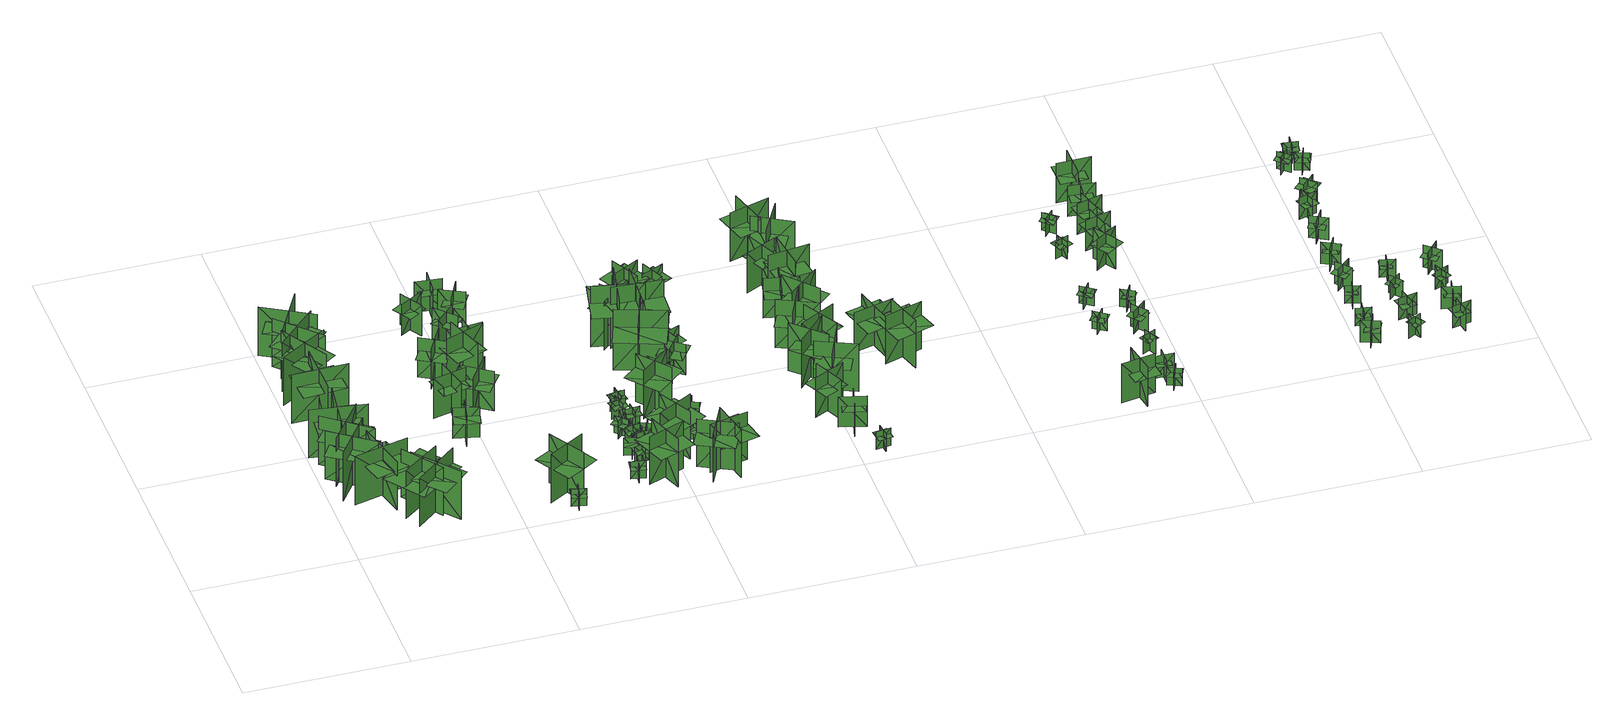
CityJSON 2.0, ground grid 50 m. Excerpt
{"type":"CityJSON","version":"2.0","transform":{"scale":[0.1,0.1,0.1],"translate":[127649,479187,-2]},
"CityObjects":{
"tree1":{"type":"SolitaryVegetationObject","geometry":[{"type":"MultiSurface","lod":"1","boundaries":[[[0,1,2]],[[0,2,3]],[[4,5,6]],[[4,6,7]],[[8,9,10]],[[8,10,11]],[[8,11,12]],[[8,12,13]]]}]},
"tree2":{"type":"SolitaryVegetationObject","geometry":[{"type":"MultiSurface","lod":"1","boundaries":[[[14,15,16]],[[14,16,17]],[[18,19,20]],[[18,20,21]],[[22,23,24]],[[22,24,25]],[[22,25,26]],[[22,26,27]]]}]},
"tree3":{"type":"SolitaryVegetationObject","geometry":[{"type":"MultiSurface","lod":"1","boundaries":[[[28,29,30]],[[28,30,31]],[[32,33,34]],[[32,34,35]],[[36,37,38]],[[36,38,39]],[[36,39,40]],[[36,40,41]]]}]},
"tree4":{"type":"SolitaryVegetationObject","geometry":[{"type":"MultiSurface","lod":"1","boundaries":[[[42,43,44]],[[42,44,45]],[[46,47,48]],[[46,48,49]],[[50,51,52]],[[50,52,53]],[[50,53,54]],[[50,54,55]]]}]},
"tree5":{"type":"SolitaryVegetationObject","geometry":[{"type":"MultiSurface","lod":"1","boundaries":[[[56,57,58]],[[56,58,59]],[[60,61,62]],[[60,62,63]],[[64,65,66]],[[64,66,67]],[[64,67,68]],[[64,68,69]]]}]},
"tree6":{"type":"SolitaryVegetationObject","geometry":[{"type":"MultiSurface","lod":"1","boundaries":[[[70,71,72]],[[70,72,73]],[[74,75,76]],[[74,76,77]],[[78,79,80]],[[78,80,81]],[[78,81,82]],[[78,82,83]]]}]},
"tree7":{"type":"SolitaryVegetationObject","geometry":[{"type":"MultiSurface","lod":"1","boundaries":[[[84,85,86]],[[84,86,87]],[[88,89,90]],[[88,90,91]],[[92,93,94]],[[92,94,95]],[[92,95,96]],[[92,96,97]]]}]},
"tree8":{"type":"SolitaryVegetationObject","geometry":[{"type":"MultiSurface","lod":"1","boundaries":[[[98,99,100]],[[98,100,101]],[[102,103,104]],[[102,104,105]],[[106,107,108]],[[106,108,109]],[[106,109,110]],[[106,110,111]]]}]},
"tree9":{"type":"SolitaryVegetationObject","geometry":[{"type":"MultiSurface","lod":"1","boundaries":[[[112,113,114]],[[112,114,115]],[[116,117,118]],[[116,118,119]],[[120,121,122]],[[120,122,123]],[[120,123,124]],[[120,124,125]]]}]},
"tree10":{"type":"SolitaryVegetationObject","geometry":[{"type":"MultiSurface","lod":"1","boundaries":[[[126,127,128]],[[126,128,129]],[[130,131,132]],[[130,132,133]],[[134,135,136]],[[134,136,137]],[[134,137,138]],[[134,138,139]]]}]},
"tree11":{"type":"SolitaryVegetationObject","geometry":[{"type":"MultiSurface","lod":"1","boundaries":[[[140,141,142]],[[140,142,143]],[[144,145,146]],[[144,146,147]],[[148,149,150]],[[148,150,151]],[[148,151,152]],[[148,152,153]]]}]},
"tree12":{"type":"SolitaryVegetationObject","geometry":[{"type":"MultiSurface","lod":"1","boundaries":[[[154,155,156]],[[154,156,157]],[[158,159,160]],[[158,160,161]],[[162,163,164]],[[162,164,165]],[[162,165,166]],[[162,166,167]]]}]},
"tree13":{"type":"SolitaryVegetationObject","geometry":[{"type":"MultiSurface","lod":"1","boundaries":[[[168,169,170]],[[168,170,171]],[[172,173,174]],[[172,174,175]],[[176,177,178]],[[176,178,179]],[[176,179,180]],[[176,180,181]]]}]},
"tree14":{"type":"SolitaryVegetationObject","geometry":[{"type":"MultiSurface","lod":"1","boundaries":[[[182,183,184]],[[182,184,185]],[[186,187,188]],[[186,188,189]],[[190,191,192]],[[190,192,193]],[[190,193,194]],[[190,194,195]]]}]},
"tree15":{"type":"SolitaryVegetationObject","geometry":[{"type":"MultiSurface","lod":"1","boundaries":[[[196,197,198]],[[196,198,199]],[[200,201,202]],[[200,202,203]],[[204,205,206]],[[204,206,207]],[[204,205,208]],[[204,208,209]]]}]},
"tree16":{"type":"SolitaryVegetationObject","geometry":[{"type":"MultiSurface","lod":"1","boundaries":[[[210,211,212]],[[210,212,213]],[[214,215,216]],[[214,216,217]],[[218,219,220]],[[218,220,221]],[[218,221,222]],[[218,222,223]]]}]},
"tree17":{"type":"SolitaryVegetationObject","geometry":[{"type":"MultiSurface","lod":"1","boundaries":[[[224,225,226]],[[224,226,227]],[[228,229,230]],[[228,230,231]],[[232,233,234]],[[232,234,235]],[[232,235,236]],[[232,236,237]]]}]},
"tree18":{"type":"SolitaryVegetationObject","geometry":[{"type":"MultiSurface","lod":"1","boundaries":[[[238,239,240]],[[238,240,241]],[[242,243,244]],[[242,244,245]],[[246,247,248]],[[246,248,249]],[[246,249,250]],[[246,250,251]]]}]},
"tree19":{"type":"SolitaryVegetationObject","geometry":[{"type":"MultiSurface","lod":"1","boundaries":[[[252,253,254]],[[252,254,255]],[[256,257,258]],[[256,258,259]],[[260,261,262]],[[260,262,263]],[[260,263,264]],[[260,264,265]]]}]},
"tree20":{"type":"SolitaryVegetationObject","geometry":[{"type":"MultiSurface","lod":"1","boundaries":[[[266,267,268]],[[266,268,269]],[[270,271,272]],[[270,272,273]],[[274,275,276]],[[274,276,277]],[[274,277,278]],[[274,278,279]]]}]},
"tree21":{"type":"SolitaryVegetationObject","geometry":[{"type":"MultiSurface","lod":"1","boundaries":[[[280,281,282]],[[280,282,283]],[[284,285,286]],[[284,286,287]],[[288,289,290]],[[288,290,291]],[[288,291,292]],[[288,292,293]]]}]},
"tree22":{"type":"SolitaryVegetationObject","geometry":[{"type":"MultiSurface","lod":"1","boundaries":[[[294,295,296]],[[294,296,297]],[[298,299,300]],[[298,300,301]],[[302,303,304]],[[302,304,305]],[[302,305,306]],[[302,306,307]]]}]},
"tree23":{"type":"SolitaryVegetationObject","geometry":[{"type":"MultiSurface","lod":"1","boundaries":[[[308,309,310]],[[308,310,311]],[[312,313,314]],[[312,314,315]],[[316,317,318]],[[316,318,319]],[[316,319,320]],[[316,320,321]]]}]},
"tree24":{"type":"SolitaryVegetationObject","geometry":[{"type":"MultiSurface","lod":"1","boundaries":[[[322,323,324]],[[322,324,325]],[[326,327,328]],[[326,328,329]],[[330,331,332]],[[330,332,333]],[[330,333,334]],[[330,334,335]]]}]},
"tree25":{"type":"SolitaryVegetationObject","geometry":[{"type":"MultiSurface","lod":"1","boundaries":[[[336,337,338]],[[336,338,339]],[[340,341,342]],[[340,342,343]],[[344,345,346]],[[344,346,347]],[[344,347,348]],[[344,348,349]]]}]},
"tree26":{"type":"SolitaryVegetationObject","geometry":[{"type":"MultiSurface","lod":"1","boundaries":[[[350,351,352]],[[350,352,353]],[[354,355,356]],[[354,356,357]],[[358,359,360]],[[358,360,361]],[[358,361,362]],[[358,362,363]]]}]},
"tree27":{"type":"SolitaryVegetationObject","geometry":[{"type":"MultiSurface","lod":"1","boundaries":[[[364,365,366]],[[364,366,367]],[[368,369,370]],[[368,370,371]],[[372,373,374]],[[372,374,375]],[[372,375,376]],[[372,376,377]]]}]},
"tree28":{"type":"SolitaryVegetationObject","geometry":[{"type":"MultiSurface","lod":"1","boundaries":[[[378,379,380]],[[378,380,381]],[[382,383,384]],[[382,384,385]],[[386,387,388]],[[386,388,389]],[[386,389,390]],[[386,390,391]]]}]},
"tree29":{"type":"SolitaryVegetationObject","geometry":[{"type":"MultiSurface","lod":"1","boundaries":[[[392,393,394]],[[392,394,395]],[[396,397,398]],[[396,398,399]],[[400,401,402]],[[400,402,403]],[[400,403,404]],[[400,404,405]]]}]},
"tree30":{"type":"SolitaryVegetationObject","geometry":[{"type":"MultiSurface","lod":"1","boundaries":[[[406,407,408]],[[406,408,409]],[[410,411,412]],[[410,412,413]],[[414,415,416]],[[414,416,417]],[[414,417,418]],[[414,418,419]]]}]},
"tree31":{"type":"SolitaryVegetationObject","geometry":[{"type":"MultiSurface","lod":"1","boundaries":[[[420,421,422]],[[420,422,423]],[[424,425,426]],[[424,426,427]],[[428,429,430]],[[428,430,431]],[[428,431,432]],[[428,432,433]]]}]},
"tree32":{"type":"SolitaryVegetationObject","geometry":[{"type":"MultiSurface","lod":"1","boundaries":[[[434,435,436]],[[434,436,437]],[[438,439,440]],[[438,440,441]],[[442,443,444]],[[442,444,445]],[[442,445,446]],[[442,446,447]]]}]},
"tree33":{"type":"SolitaryVegetationObject","geometry":[{"type":"MultiSurface","lod":"1","boundaries":[[[448,449,450]],[[448,450,451]],[[452,453,454]],[[452,454,455]],[[456,457,458]],[[456,458,459]],[[456,459,460]],[[456,460,461]]]}]},
"tree34":{"type":"SolitaryVegetationObject","geometry":[{"type":"MultiSurface","lod":"1","boundaries":[[[462,463,464]],[[462,464,465]],[[466,467,468]],[[466,468,469]],[[470,471,472]],[[470,472,473]],[[470,473,474]],[[470,474,475]]]}]},
"tree35":{"type":"SolitaryVegetationObject","geometry":[{"type":"MultiSurface","lod":"1","boundaries":[[[476,477,478]],[[476,478,479]],[[480,481,482]],[[480,482,483]],[[484,485,486]],[[484,486,487]],[[484,487,488]],[[484,488,489]]]}]},
"tree36":{"type":"SolitaryVegetationObject","geometry":[{"type":"MultiSurface","lod":"1","boundaries":[[[490,491,492]],[[490,492,493]],[[494,495,496]],[[494,496,497]],[[498,499,500]],[[498,500,501]],[[498,501,502]],[[498,502,503]]]}]},
"tree37":{"type":"SolitaryVegetationObject","geometry":[{"type":"MultiSurface","lod":"1","boundaries":[[[504,505,506]],[[504,506,507]],[[508,509,510]],[[508,510,511]],[[512,513,514]],[[512,514,515]],[[512,515,516]],[[512,516,517]]]}]},
"tree38":{"type":"SolitaryVegetationObject","geometry":[{"type":"MultiSurface","lod":"1","boundaries":[[[518,519,520]],[[518,520,521]],[[522,523,524]],[[522,524,525]],[[526,527,528]],[[526,528,529]],[[526,529,530]],[[526,530,531]]]}]},
"tree39":{"type":"SolitaryVegetationObject","geometry":[{"type":"MultiSurface","lod":"1","boundaries":[[[532,533,534]],[[532,534,535]],[[536,537,538]],[[536,538,539]],[[540,541,542]],[[540,542,543]],[[540,543,544]],[[540,544,545]]]}]},
"tree40":{"type":"SolitaryVegetationObject","geometry":[{"type":"MultiSurface","lod":"1","boundaries":[[[546,547,548]],[[546,548,549]],[[550,551,552]],[[550,552,553]],[[554,555,556]],[[554,556,557]],[[554,557,558]],[[554,558,559]]]}]},
"tree41":{"type":"SolitaryVegetationObject","geometry":[{"type":"MultiSurface","lod":"1","boundaries":[[[560,561,562]],[[560,562,563]],[[564,565,566]],[[564,566,567]],[[568,569,570]],[[568,570,571]],[[568,571,572]],[[568,572,573]]]}]},
"tree42":{"type":"SolitaryVegetationObject","geometry":[{"type":"MultiSurface","lod":"1","boundaries":[[[574,575,576]],[[574,576,577]],[[578,579,580]],[[578,580,581]],[[582,583,584]],[[582,584,585]],[[582,585,586]],[[582,586,587]]]}]},
"tree43":{"type":"SolitaryVegetationObject","geometry":[{"type":"MultiSurface","lod":"1","boundaries":[[[588,589,590]],[[588,590,591]],[[592,593,594]],[[592,594,595]],[[596,597,598]],[[596,598,599]],[[596,599,600]],[[596,600,601]]]}]},
"tree44":{"type":"SolitaryVegetationObject","geometry":[{"type":"MultiSurface","lod":"1","boundaries":[[[602,603,604]],[[602,604,605]],[[606,607,608]],[[606,608,609]],[[610,611,612]],[[610,612,613]],[[610,613,614]],[[610,614,615]]]}]},
"tree45":{"type":"SolitaryVegetationObject","geometry":[{"type":"MultiSurface","lod":"1","boundaries":[[[616,617,618]],[[616,618,619]],[[620,621,622]],[[620,622,623]],[[624,625,626]],[[624,626,627]],[[624,627,628]],[[624,628,629]]]}]},
"tree46":{"type":"SolitaryVegetationObject","geometry":[{"type":"MultiSurface","lod":"1","boundaries":[[[630,631,632]],[[630,632,633]],[[634,635,636]],[[634,636,637]],[[638,639,640]],[[638,640,641]],[[638,641,642]],[[638,642,643]]]}]},
"tree47":{"type":"SolitaryVegetationObject","geometry":[{"type":"MultiSurface","lod":"1","boundaries":[[[644,645,646]],[[644,646,647]],[[648,649,650]],[[648,650,651]],[[652,653,654]],[[652,654,655]],[[652,655,656]],[[652,656,657]]]}]},
"tree48":{"type":"SolitaryVegetationObject","geometry":[{"type":"MultiSurface","lod":"1","boundaries":[[[658,659,660]],[[658,660,661]],[[662,663,664]],[[662,664,665]],[[666,667,668]],[[666,668,669]],[[666,669,670]],[[666,670,671]]]}]},
"tree49":{"type":"SolitaryVegetationObject","geometry":[{"type":"MultiSurface","lod":"1","boundaries":[[[672,673,674]],[[672,674,675]],[[676,677,678]],[[676,678,679]],[[680,681,682]],[[680,682,683]],[[680,683,684]],[[680,684,685]]]}]},
"tree50":{"type":"SolitaryVegetationObject","geometry":[{"type":"MultiSurface","lod":"1","boundaries":[[[686,687,688]],[[686,688,689]],[[690,691,692]],[[690,692,693]],[[694,695,696]],[[694,696,697]],[[694,697,698]],[[694,698,699]]]}]},
"tree51":{"type":"SolitaryVegetationObject","geometry":[{"type":"MultiSurface","lod":"1","boundaries":[[[700,701,702]],[[700,702,703]],[[704,705,706]],[[704,706,707]],[[708,709,710]],[[708,710,711]],[[708,711,712]],[[708,712,713]]]}]},
"tree52":{"type":"SolitaryVegetationObject","geometry":[{"type":"MultiSurface","lod":"1","boundaries":[[[714,715,716]],[[714,716,717]],[[718,719,720]],[[718,720,721]],[[722,723,724]],[[722,724,725]],[[722,725,726]],[[722,726,727]]]}]},
"tree53":{"type":"SolitaryVegetationObject","geometry":[{"type":"MultiSurface","lod":"1","boundaries":[[[728,729,730]],[[728,730,731]],[[732,733,734]],[[732,734,735]],[[736,737,738]],[[736,738,739]],[[736,739,740]],[[736,740,741]]]}]},
"tree54":{"type":"SolitaryVegetationObject","geometry":[{"type":"MultiSurface","lod":"1","boundaries":[[[742,743,744]],[[742,744,745]],[[746,747,748]],[[746,748,749]],[[750,751,752]],[[750,752,753]],[[750,753,754]],[[750,754,755]]]}]},
"tree55":{"type":"SolitaryVegetationObject","geometry":[{"type":"MultiSurface","lod":"1","boundaries":[[[756,757,758]],[[756,758,759]],[[760,761,762]],[[760,762,763]],[[764,765,766]],[[764,766,767]],[[764,767,768]],[[764,768,769]]]}]},
"tree56":{"type":"SolitaryVegetationObject","geometry":[{"type":"MultiSurface","lod":"1","boundaries":[[[770,771,772]],[[770,772,773]],[[774,775,776]],[[774,776,777]],[[778,779,780]],[[778,780,781]],[[778,781,782]],[[778,782,783]]]}]},
"tree57":{"type":"SolitaryVegetationObject","geometry":[{"type":"MultiSurface","lod":"1","boundaries":[[[784,785,786]],[[784,786,787]],[[788,789,790]],[[788,790,791]],[[792,793,794]],[[792,794,795]],[[792,795,796]],[[792,796,797]]]}]},
"tree58":{"type":"SolitaryVegetationObject","geometry":[{"type":"MultiSurface","lod":"1","boundaries":[[[798,799,800]],[[798,800,801]],[[802,803,804]],[[802,804,805]],[[806,807,808]],[[806,808,809]],[[806,809,810]],[[806,810,811]]]}]},
"tree59":{"type":"SolitaryVegetationObject","geometry":[{"type":"MultiSurface","lod":"1","boundaries":[[[812,813,814]],[[812,814,815]],[[816,817,818]],[[816,818,819]],[[820,821,822]],[[820,822,823]],[[820,823,824]],[[820,824,825]]]}]},
"tree60":{"type":"SolitaryVegetationObject","geometry":[{"type":"MultiSurface","lod":"1","boundaries":[[[826,827,828]],[[826,828,829]],[[830,831,832]],[[830,832,833]],[[834,835,836]],[[834,836,837]],[[834,837,838]],[[834,838,839]]]}]},
"tree61":{"type":"SolitaryVegetationObject","geometry":[{"type":"MultiSurface","lod":"1","boundaries":[[[840,841,842]],[[840,842,843]],[[844,845,846]],[[844,846,847]],[[848,849,850]],[[848,850,851]],[[848,851,852]],[[848,852,853]]]}]},
"tree62":{"type":"SolitaryVegetationObject","geometry":[{"type":"MultiSurface","lod":"1","boundaries":[[[854,855,856]],[[854,856,857]],[[858,859,860]],[[858,860,861]],[[862,863,864]],[[862,864,865]],[[862,865,866]],[[862,866,867]]]}]},
"tree63":{"type":"SolitaryVegetationObject","geometry":[{"type":"MultiSurface","lod":"1","boundaries":[[[868,869,870]],[[868,870,871]],[[872,873,874]],[[872,874,875]],[[876,877,878]],[[876,878,879]],[[876,879,880]],[[876,880,881]]]}]},
"tree64":{"type":"SolitaryVegetationObject","geometry":[{"type":"MultiSurface","lod":"1","boundaries":[[[882,883,884]],[[882,884,885]],[[886,887,888]],[[886,888,889]],[[890,891,892]],[[890,892,893]],[[890,893,894]],[[890,894,895]]]}]},
"tree65":{"type":"SolitaryVegetationObject","geometry":[{"type":"MultiSurface","lod":"1","boundaries":[[[896,897,898]],[[896,898,899]],[[900,901,902]],[[900,902,903]],[[904,905,906]],[[904,906,907]],[[904,908,909]],[[904,909,905]]]}]},
"tree66":{"type":"SolitaryVegetationObject","geometry":[{"type":"MultiSurface","lod":"1","boundaries":[[[910,911,912]],[[910,912,913]],[[914,915,916]],[[914,916,917]],[[918,919,920]],[[918,920,921]],[[918,921,922]],[[918,922,923]]]}]},
"tree67":{"type":"SolitaryVegetationObject","geometry":[{"type":"MultiSurface","lod":"1","boundaries":[[[924,925,926]],[[924,926,927]],[[928,929,930]],[[928,930,931]],[[932,933,934]],[[932,934,935]],[[932,935,936]],[[932,936,937]]]}]},
"tree68":{"type":"SolitaryVegetationObject","geometry":[{"type":"MultiSurface","lod":"1","boundaries":[[[938,939,940]],[[938,940,941]],[[942,943,944]],[[942,944,945]],[[946,947,948]],[[946,948,949]],[[946,949,950]],[[946,950,951]]]}]},
"tree69":{"type":"SolitaryVegetationObject","geometry":[{"type":"MultiSurface","lod":"1","boundaries":[[[952,953,954]],[[952,954,955]],[[956,957,958]],[[956,958,959]],[[960,961,962]],[[960,962,963]],[[960,963,964]],[[960,964,965]]]}]},
"tree70":{"type":"SolitaryVegetationObject","geometry":[{"type":"MultiSurface","lod":"1","boundaries":[[[966,967,968]],[[966,968,969]],[[970,971,972]],[[970,972,973]],[[974,975,976]],[[974,976,977]],[[974,978,979]],[[974,979,975]]]}]},
"tree71":{"type":"SolitaryVegetationObject","geometry":[{"type":"MultiSurface","lod":"1","boundaries":[[[980,981,982]],[[980,982,983]],[[984,985,986]],[[984,986,987]],[[988,989,990]],[[988,990,991]],[[988,991,992]],[[988,992,993]]]}]},
"tree72":{"type":"SolitaryVegetationObject","geometry":[{"type":"MultiSurface","lod":"1","boundaries":[[[994,995,996]],[[994,996,997]],[[998,999,1000]],[[998,1000,1001]],[[1002,1003,1004]],[[1002,1004,1005]],[[1002,1005,1006]],[[1002,1006,1007]]]}]},
"tree73":{"type":"SolitaryVegetationObject","geometry":[{"type":"MultiSurface","lod":"1","boundaries":[[[1008,1009,1010]],[[1008,1010,1011]],[[1012,1013,1014]],[[1012,1014,1015]],[[1016,1017,1018]],[[1016,1018,1019]],[[1016,1019,1020]],[[1016,1020,1021]]]}]},
"tree74":{"type":"SolitaryVegetationObject","geometry":[{"type":"MultiSurface","lod":"1","boundaries":[[[1022,1023,1024]],[[1022,1024,1025]],[[1026,1027,1028]],[[1026,1028,1029]],[[1030,1031,1032]],[[1030,1032,1033]],[[1030,1033,1034]],[[1030,1034,1035]]]}]},
"tree75":{"type":"SolitaryVegetationObject","geometry":[{"type":"MultiSurface","lod":"1","boundaries":[[[1036,1037,1038]],[[1036,1038,1039]],[[1040,1041,1042]],[[1040,1042,1043]],[[1044,1045,1046]],[[1044,1046,1047]],[[1044,1047,1048]],[[1044,1048,1049]]]}]},
"tree76":{"type":"SolitaryVegetationObject","geometry":[{"type":"MultiSurface","lod":"1","boundaries":[[[1050,1051,1052]],[[1050,1052,1053]],[[1054,1055,1056]],[[1054,1056,1057]],[[1058,1059,1060]],[[1058,1060,1061]],[[1058,1061,1062]],[[1058,1062,1063]]]}]},
"tree77":{"type":"SolitaryVegetationObject","geometry":[{"type":"MultiSurface","lod":"1","boundaries":[[[1064,1065,1066]],[[1064,1066,1067]],[[1068,1069,1070]],[[1068,1070,1071]],[[1072,1073,1074]],[[1072,1074,1075]],[[1072,1075,1076]],[[1072,1076,1077]]]}]},
"tree78":{"type":"SolitaryVegetationObject","geometry":[{"type":"MultiSurface","lod":"1","boundaries":[[[1078,1079,1080]],[[1078,1080,1081]],[[1082,1083,1084]],[[1082,1084,1085]],[[1086,1087,1088]],[[1086,1088,1089]],[[1086,1089,1090]],[[1086,1090,1091]]]}]},
"tree79":{"type":"SolitaryVegetationObject","geometry":[{"type":"MultiSurface","lod":"1","boundaries":[[[1092,1093,1094]],[[1092,1094,1095]],[[1096,1097,1098]],[[1096,1098,1099]],[[1100,1101,1102]],[[1100,1102,1103]],[[1100,1103,1104]],[[1100,1104,1105]]]}]},
"tree80":{"type":"SolitaryVegetationObject","geometry":[{"type":"MultiSurface","lod":"1","boundaries":[[[1106,1107,1108]],[[1106,1108,1109]],[[1110,1111,1112]],[[1110,1112,1113]],[[1114,1115,1116]],[[1114,1116,1117]],[[1114,1117,1118]],[[1114,1118,1119]]]}]},
"tree81":{"type":"SolitaryVegetationObject","geometry":[{"type":"MultiSurface","lod":"1","boundaries":[[[1120,1121,1122]],[[1120,1122,1123]],[[1124,1125,1126]],[[1124,1126,1127]],[[1128,1129,1130]],[[1128,1130,1131]],[[1128,1131,1132]],[[1128,1132,1133]]]}]},
"tree82":{"type":"SolitaryVegetationObject","geometry":[{"type":"MultiSurface","lod":"1","boundaries":[[[1134,1135,1136]],[[1134,1136,1137]],[[1138,1139,1140]],[[1138,1140,1141]],[[1142,1143,1144]],[[1142,1144,1145]],[[1142,1145,1146]],[[1142,1146,1147]]]}]},
"tree83":{"type":"SolitaryVegetationObject","geometry":[{"type":"MultiSurface","lod":"1","boundaries":[[[1148,1149,1150]],[[1148,1150,1151]],[[1152,1153,1154]],[[1152,1154,1155]],[[1156,1157,1158]],[[1156,1158,1159]],[[1156,1159,1160]],[[1156,1160,1161]]]}]},
"tree84":{"type":"SolitaryVegetationObject","geometry":[{"type":"MultiSurface","lod":"1","boundaries":[[[1162,1163,1164]],[[1162,1164,1165]],[[1166,1167,1168]],[[1166,1168,1169]],[[1170,1171,1172]],[[1170,1172,1173]],[[1170,1173,1174]],[[1170,1174,1175]]]}]},
"tree85":{"type":"SolitaryVegetationObject","geometry":[{"type":"MultiSurface","lod":"1","boundaries":[[[1176,1177,1178]],[[1176,1178,1179]],[[1180,1181,1182]],[[1180,1182,1183]],[[1184,1185,1186]],[[1184,1186,1187]],[[1184,1187,1188]],[[1184,1188,1189]]]}]},
"tree86":{"type":"SolitaryVegetationObject","geometry":[{"type":"MultiSurface","lod":"1","boundaries":[[[1190,1191,1192]],[[1190,1192,1193]],[[1194,1195,1196]],[[1194,1196,1197]],[[1198,1199,1200]],[[1198,1200,1201]],[[1198,1201,1202]],[[1198,1202,1203]]]}]},
"tree87":{"type":"SolitaryVegetationObject","geometry":[{"type":"MultiSurface","lod":"1","boundaries":[[[1204,1205,1206]],[[1204,1206,1207]],[[1208,1209,1210]],[[1208,1210,1211]],[[1212,1213,1214]],[[1212,1214,1215]],[[1212,1215,1216]],[[1212,1216,1217]]]}]},
"tree88":{"type":"SolitaryVegetationObject","geometry":[{"type":"MultiSurface","lod":"1","boundaries":[[[1218,1219,1220]],[[1218,1220,1221]],[[1222,1223,1224]],[[1222,1224,1225]],[[1226,1227,1228]],[[1226,1228,1229]],[[1226,1229,1230]],[[1226,1230,1231]]]}]},
"tree89":{"type":"SolitaryVegetationObject","geometry":[{"type":"MultiSurface","lod":"1","boundaries":[[[1232,1233,1234]],[[1232,1234,1235]],[[1236,1237,1238]],[[1236,1238,1239]],[[1240,1241,1242]],[[1240,1242,1243]],[[1240,1243,1244]],[[1240,1244,1245]]]}]},
"tree90":{"type":"SolitaryVegetationObject","geometry":[{"type":"MultiSurface","lod":"1","boundaries":[[[1246,1247,1248]],[[1246,1248,1249]],[[1250,1251,1252]],[[1250,1252,1253]],[[1254,1255,1256]],[[1254,1256,1257]],[[1254,1257,1258]],[[1254,1258,1259]]]}]},
"tree91":{"type":"SolitaryVegetationObject","geometry":[{"type":"MultiSurface","lod":"1","boundaries":[[[1260,1261,1262]],[[1260,1262,1263]],[[1264,1265,1266]],[[1264,1266,1267]],[[1268,1269,1270]],[[1268,1270,1271]],[[1268,1271,1272]],[[1268,1272,1273]]]}]},
"tree92":{"type":"SolitaryVegetationObject","geometry":[{"type":"MultiSurface","lod":"1","boundaries":[[[1274,1275,1276]],[[1274,1276,1277]],[[1278,1279,1280]],[[1278,1280,1281]],[[1282,1283,1284]],[[1282,1284,1285]],[[1282,1285,1286]],[[1282,1286,1287]]]}]},
"tree93":{"type":"SolitaryVegetationObject","geometry":[{"type":"MultiSurface","lod":"1","boundaries":[[[1288,1289,1290]],[[1288,1290,1291]],[[1292,1293,1294]],[[1292,1294,1295]],[[1296,1297,1298]],[[1296,1298,1299]],[[1296,1299,1300]],[[1296,1300,1301]]]}]},
"tree94":{"type":"SolitaryVegetationObject","geometry":[{"type":"MultiSurface","lod":"1","boundaries":[[[1302,1303,1304]],[[1302,1304,1305]],[[1306,1307,1308]],[[1306,1308,1309]],[[1310,1311,1312]],[[1310,1312,1313]],[[1310,1313,1314]],[[1310,1314,1315]]]}]},
"tree95":{"type":"SolitaryVegetationObject","geometry":[{"type":"MultiSurface","lod":"1","boundaries":[[[1316,1317,1318]],[[1316,1318,1319]],[[1320,1321,1322]],[[1320,1322,1323]],[[1324,1325,1326]],[[1324,1326,1327]],[[1324,1327,1328]],[[1324,1328,1329]]]}]},
"tree96":{"type":"SolitaryVegetationObject","geometry":[{"type":"MultiSurface","lod":"1","boundaries":[[[1330,1331,1332]],[[1330,1332,1333]],[[1334,1335,1336]],[[1334,1336,1337]],[[1338,1339,1340]],[[1338,1340,1341]],[[1338,1341,1342]],[[1338,1342,1343]]]}]},
"tree97":{"type":"SolitaryVegetationObject","geometry":[{"type":"MultiSurface","lod":"1","boundaries":[[[1344,1345,1346]],[[1344,1346,1347]],[[1348,1349,1350]],[[1348,1350,1351]],[[1352,1353,1354]],[[1352,1354,1355]],[[1352,1355,1356]],[[1352,1356,1357]]]}]},
"tree98":{"type":"SolitaryVegetationObject","geometry":[{"type":"MultiSurface","lod":"1","boundaries":[[[1358,1359,1360]],[[1358,1360,1361]],[[1362,1363,1364]],[[1362,1364,1365]],[[1366,1367,1368]],[[1366,1368,1369]],[[1366,1369,1370]],[[1366,1370,1371]]]}]},
"tree99":{"type":"SolitaryVegetationObject","geometry":[{"type":"MultiSurface","lod":"1","boundaries":[[[1372,1373,1374]],[[1372,1374,1375]],[[1376,1377,1378]],[[1376,1378,1379]],[[1380,1381,1382]],[[1380,1382,1383]],[[1380,1383,1384]],[[1380,1384,1385]]]}]},
"tree100":{"type":"SolitaryVegetationObject","geometry":[{"type":"MultiSurface","lod":"1","boundaries":[[[1386,1387,1388]],[[1386,1388,1389]],[[1390,1391,1392]],[[1390,1392,1393]],[[1394,1395,1396]],[[1394,1396,1397]],[[1394,1397,1398]],[[1394,1398,1399]]]}]},
"tree101":{"type":"SolitaryVegetationObject","geometry":[{"type":"MultiSurface","lod":"1","boundaries":[[[1400,1401,1402]],[[1400,1402,1403]],[[1404,1405,1406]],[[1404,1406,1407]],[[1408,1409,1410]],[[1408,1410,1411]],[[1408,1411,1412]],[[1408,1412,1413]]]}]},
"tree102":{"type":"SolitaryVegetationObject","geometry":[{"type":"MultiSurface","lod":"1","boundaries":[[[1414,1415,1416]],[[1414,1416,1417]],[[1418,1419,1420]],[[1418,1420,1421]],[[1422,1423,1424]],[[1422,1424,1425]],[[1422,1425,1426]],[[1422,1426,1427]]]}]},
"tree103":{"type":"SolitaryVegetationObject","geometry":[{"type":"MultiSurface","lod":"1","boundaries":[[[1428,1429,1430]],[[1428,1430,1431]],[[1432,1433,1434]],[[1432,1434,1435]],[[1436,1437,1438]],[[1436,1438,1439]],[[1436,1439,1440]],[[1436,1440,1441]]]}]},
"tree104":{"type":"SolitaryVegetationObject","geometry":[{"type":"MultiSurface","lod":"1","boundaries":[[[1442,1443,1444]],[[1442,1444,1445]],[[1446,1447,1448]],[[1446,1448,1449]],[[1450,1451,1452]],[[1450,1452,1453]],[[1450,1453,1454]],[[1450,1454,1455]]]}]},
"tree105":{"type":"SolitaryVegetationObject","geometry":[{"type":"MultiSurface","lod":"1","boundaries":[[[1456,1457,1458]],[[1456,1458,1459]],[[1460,1461,1462]],[[1460,1462,1463]],[[1464,1465,1466]],[[1464,1466,1467]],[[1464,1467,1468]],[[1464,1468,1469]]]}]},
"tree106":{"type":"SolitaryVegetationObject","geometry":[{"type":"MultiSurface","lod":"1","boundaries":[[[1470,1471,1472]],[[1470,1472,1473]],[[1474,1475,1476]],[[1474,1476,1477]],[[1478,1479,1480]],[[1478,1480,1481]],[[1478,1481,1482]],[[1478,1482,1483]]]}]}
},
"vertices":[
[21,388,4],[159,287,4],[159,287,175],[21,388,175],[39,274,4],[39,274,175],[140,413,175],[140,413,4],[32,379,130],[1,331,130],[112,258,130],[144,305,130],[175,352,130],[64,426,130],
[24,459,4],[161,357,4],[161,357,175],[24,459,175],[41,345,4],[41,345,175],[143,482,175],[143,482,4],[36,450,130],[3,403,130],[114,327,130],[146,374,130],[178,421,130],[68,497,130],
[174,190,3],[134,356,3],[134,356,174],[174,190,174],[234,288,3],[234,288,174],[67,248,174],[67,248,3],[171,204,129],[226,220,129],[189,348,129],[135,333,129],[80,317,129],[116,189,129],
[6,496,4],[175,473,4],[175,473,175],[6,496,175],[76,405,4],[76,405,175],[99,574,175],[99,574,4],[21,493,130],[16,437,130],[149,425,130],[154,481,130],[159,538,130],[26,550,130],
[8,664,5],[179,668,5],[179,668,176],[8,664,176],[91,585,5],[91,585,176],[87,756,176],[87,756,5],[23,664,131],[26,607,131],[160,616,131],[156,673,131],[152,730,131],[19,721,131],
[201,241,6],[201,241,177],[289,123,177],[289,123,6],[299,224,6],[299,224,177],[185,140,177],[185,140,6],[317,237,122],[273,296,122],[131,191,122],[175,132,122],[219,73,122],[361,178,122],
[332,89,6],[223,220,6],[223,220,176],[332,89,176],[342,203,6],[342,203,176],[210,94,176],[210,94,6],[323,100,131],[365,139,131],[275,238,131],[233,200,131],[191,161,131],[280,62,131],
[131,728,5],[43,874,5],[43,874,176],[131,728,176],[158,840,5],[158,840,176],[12,751,176],[12,751,5],[124,741,131],[171,773,131],[97,884,131],[50,852,131],[2,821,131],[77,710,131],
[149,934,6],[27,814,6],[27,814,177],[149,934,177],[34,934,6],[34,934,177],[154,812,177],[154,812,6],[138,924,132],[96,962,132],[5,865,132],[47,826,132],[88,787,132],[179,885,132],
[162,913,6],[12,996,6],[12,996,177],[162,913,177],[129,1023,6],[129,1023,177],[47,874,177],[47,874,6],[149,921,132],[174,972,132],[55,1031,132],[29,980,132],[4,929,132],[124,870,132],
[464,484,8],[448,409,8],[448,409,116],[464,484,116],[421,457,8],[496,440,8],[496,440,116],[421,457,116],[421,457,86],[412,419,86],[488,402,86],[496,440,86],[505,478,86],[429,495,86],
[500,587,8],[398,563,8],[398,563,148],[500,587,148],[442,622,8],[442,622,148],[466,521,148],[466,521,8],[442,622,104],[400,612,104],[419,531,104],[462,541,104],[504,551,104],[485,632,104],
[412,759,11],[503,707,11],[503,707,150],[412,759,150],[431,694,11],[431,694,150],[482,785,150],[482,785,11],[431,694,106],[469,673,106],[510,745,106],[472,767,106],[434,788,106],[393,716,106],
[645,48,11],[689,39,11],[689,39,72],[645,48,72],[661,24,11],[670,67,11],[670,67,72],[661,24,72],[661,24,55],[683,19,55],[692,63,55],[670,67,55],[649,72,55],[640,28,55],
[687,63,11],[620,174,11],[620,174,183],[687,63,183],[708,148,11],[597,82,11],[597,82,183],[708,148,183],[690,65,125],[624,176,125],[568,143,125],[635,32,125],[669,203,125],[735,92,125],
[507,535,7],[567,621,7],[567,621,147],[507,535,147],[573,547,7],[573,547,147],[487,606,147],[487,606,7],[573,547,103],[598,583,103],[529,630,103],[504,594,103],[479,559,103],[548,511,103],
[511,766,8],[554,646,8],[554,646,178],[511,766,178],[476,692,8],[476,692,178],[597,735,178],[597,735,8],[476,692,125],[494,642,125],[591,676,125],[572,727,125],[554,777,125],[458,742,125],
[438,1008,11],[480,939,11],[480,939,119],[438,1008,119],[426,958,11],[426,958,119],[495,1000,119],[495,1000,11],[426,958,85],[444,929,85],[499,963,85],[481,992,85],[463,1020,85],[408,986,85],
[562,861,11],[504,919,11],[504,919,120],[562,861,120],[562,913,11],[562,913,120],[504,856,120],[504,856,11],[562,913,85],[538,938,85],[492,892,85],[515,868,85],[539,844,85],[586,889,85],
[571,845,11],[579,764,11],[579,764,119],[571,845,119],[538,804,11],[538,804,119],[619,813,119],[619,813,11],[538,804,85],[542,770,85],[606,777,85],[603,811,85],[599,845,85],[535,838,85],
[573,1042,11],[492,1050,11],[492,1050,120],[573,1042,120],[539,1082,11],[539,1082,120],[532,1001,120],[532,1001,11],[539,1082,85],[505,1085,85],[499,1020,85],[533,1017,85],[567,1014,85],[573,1079,85],
[568,944,10],[605,1017,10],[605,1017,119],[568,944,119],[617,961,10],[617,961,119],[545,998,119],[545,998,10],[617,961,84],[633,991,84],[575,1021,84],[560,990,84],[544,960,84],[602,930,84],
[844,121,11],[888,114,11],[888,114,73],[844,121,73],[862,97,11],[868,141,11],[868,141,73],[862,97,73],[862,97,55],[883,94,55],[890,138,55],[868,141,55],[846,144,55],[840,100,55],
[875,205,13],[887,247,13],[887,247,75],[875,205,75],[901,219,13],[858,231,13],[858,231,75],[901,219,75],[901,219,58],[907,240,58],[865,252,58],[858,231,58],[852,210,58],[895,197,58],
[902,166,13],[894,210,13],[894,210,74],[902,166,74],[919,190,13],[875,182,13],[875,182,74],[919,190,74],[919,190,57],[914,212,57],[871,204,57],[875,182,57],[879,160,57],[923,169,57],
[889,85,8],[1003,128,8],[1003,128,177],[889,85,177],[963,51,8],[920,165,8],[920,165,177],[963,51,177],[963,51,130],[1020,73,130],[976,187,130],[920,165,130],[863,143,130],[906,29,130],
[866,308,14],[897,338,14],[897,338,75],[866,308,75],[895,307,14],[864,339,14],[864,339,75],[895,307,75],[895,307,58],[911,322,58],[880,354,58],[864,339,58],[848,324,58],[879,292,58],
[903,260,13],[896,303,13],[896,303,74],[903,260,74],[921,283,13],[877,277,13],[877,277,74],[921,283,74],[921,283,57],[917,305,57],[874,298,57],[877,277,57],[880,255,57],[924,261,57],
[899,241,13],[943,246,13],[943,246,75],[899,241,75],[922,223,13],[918,267,13],[918,267,75],[922,223,75],[922,223,58],[944,225,58],[940,269,58],[918,267,58],[896,264,58],[900,220,58],
[901,381,16],[892,424,16],[892,424,78],[901,381,78],[917,405,16],[874,397,16],[874,397,78],[917,405,78],[917,405,61],[913,427,61],[869,418,61],[874,397,61],[878,375,61],[921,384,61],
[959,270,14],[919,289,14],[919,289,75],[959,270,75],[950,298,14],[931,258,14],[931,258,75],[950,298,75],[950,298,58],[930,308,58],[911,268,58],[931,258,58],[951,249,58],[970,289,58],
[920,375,16],[923,331,16],[923,331,78],[920,375,78],[901,354,16],[945,356,16],[945,356,78],[901,354,78],[901,354,60],[902,332,60],[946,334,60],[945,356,60],[944,378,60],[899,376,60],
[909,421,14],[902,465,14],[902,465,75],[909,421,75],[926,445,14],[883,438,14],[883,438,75],[926,445,75],[926,445,58],[923,467,58],[879,459,58],[883,438,58],[886,416,58],[930,423,58],
[1034,164,9],[976,271,9],[976,271,178],[1034,164,178],[1058,242,9],[951,183,9],[951,183,178],[1058,242,178],[1058,242,131],[1028,295,131],[922,237,131],[951,183,131],[980,130,131],[1087,188,131],
[1030,278,11],[1074,241,11],[1074,241,89],[1030,278,89],[1033,241,11],[1033,241,89],[1071,286,89],[1071,286,11],[1033,241,64],[1052,226,64],[1082,261,64],[1063,277,64],[1045,293,64],[1015,257,64],
[1119,153,7],[1065,44,7],[1065,44,176],[1119,153,176],[1042,128,7],[1151,73,7],[1151,73,176],[1042,128,176],[1042,128,129],[1015,73,129],[1124,19,129],[1151,73,129],[1178,128,129],[1069,182,129],
[965,384,8],[1058,462,8],[1058,462,178],[965,384,178],[1046,376,8],[967,469,8],[967,469,178],[1046,376,178],[1046,376,130],[1092,415,130],[1014,508,130],[967,469,130],[921,430,130],[999,337,130],
[1103,192,9],[1066,233,9],[1066,233,86],[1103,192,86],[1105,228,9],[1064,192,9],[1064,192,86],[1105,228,86],[1105,228,65],[1087,249,65],[1046,213,65],[1064,192,65],[1082,171,65],[1124,208,65],
[1189,116,7],[1070,90,7],[1070,90,176],[1189,116,176],[1121,160,7],[1147,41,7],[1147,41,176],[1121,160,176],[1121,160,129],[1061,147,129],[1087,28,129],[1147,41,129],[1206,54,129],[1180,173,129],
[1073,301,9],[1097,351,9],[1097,351,86],[1073,301,86],[1108,313,9],[1058,337,9],[1058,337,86],[1108,313,86],[1108,313,64],[1120,338,64],[1070,362,64],[1058,337,64],[1046,312,64],[1096,288,64],
[1045,673,7],[993,527,7],[993,527,223],[1045,673,223],[951,629,7],[1097,577,7],[1097,577,223],[951,629,223],[951,629,162],[925,556,162],[1071,504,162],[1097,577,162],[1123,650,162],[977,702,162],
[922,750,8],[1074,720,8],[1074,720,223],[922,750,223],[979,664,8],[1009,816,8],[1009,816,223],[979,664,223],[979,664,163],[1055,649,163],[1085,801,163],[1009,816,163],[933,831,163],[903,679,163],
[1048,809,6],[956,729,6],[956,729,175],[1048,809,175],[967,815,6],[1047,724,6],[1047,724,175],[967,815,175],[967,815,128],[921,775,128],[1001,684,128],[1047,724,128],[1093,764,128],[1013,855,128],
[1090,516,8],[1074,557,8],[1074,557,70],[1090,516,70],[1102,542,8],[1061,527,8],[1061,527,70],[1102,542,70],[1102,542,52],[1094,563,52],[1053,547,52],[1061,527,52],[1069,506,52],[1110,522,52],
[1102,584,11],[1068,613,11],[1068,613,73],[1102,584,73],[1100,614,11],[1071,580,11],[1071,580,73],[1100,614,73],[1100,614,56],[1083,628,56],[1054,595,56],[1071,580,56],[1087,566,56],[1116,599,56],
[1051,797,8],[1043,642,8],[1043,642,223],[1051,797,223],[974,728,8],[1129,721,8],[1129,721,223],[974,728,223],[974,728,163],[970,650,163],[1125,643,163],[1129,721,163],[1132,798,163],[978,805,163],
[1095,680,11],[1040,682,11],[1040,682,88],[1095,680,88],[1070,707,11],[1068,652,11],[1068,652,88],[1070,707,88],[1070,707,67],[1043,708,67],[1041,653,67],[1068,652,67],[1096,651,67],[1098,706,67],
[1139,542,11],[1076,588,11],[1076,588,119],[1139,542,119],[1131,593,11],[1086,531,11],[1086,531,119],[1131,593,119],[1131,593,89],[1100,616,89],[1054,554,89],[1086,531,89],[1117,508,89],[1163,571,89],
[1056,827,12],[1015,789,12],[1015,789,89],[1056,827,89],[1019,829,12],[1057,788,12],[1057,788,89],[1019,829,89],[1019,829,67],[999,810,67],[1036,769,67],[1057,788,67],[1077,807,67],[1040,847,67],
[1075,604,10],[1146,634,10],[1146,634,118],[1075,604,118],[1122,584,10],[1092,655,10],[1092,655,118],[1122,584,118],[1122,584,87],[1158,599,87],[1128,670,87],[1092,655,87],[1057,641,87],[1086,569,87],
[1082,647,11],[1124,632,11],[1124,632,73],[1082,647,73],[1094,621,11],[1109,662,11],[1109,662,73],[1094,621,73],[1094,621,56],[1115,613,56],[1130,655,56],[1109,662,56],[1088,670,56],[1073,628,56],
[1057,767,13],[1086,814,13],[1086,814,90],[1057,767,90],[1093,775,13],[1046,804,13],[1046,804,90],[1093,775,90],[1093,775,69],[1107,799,69],[1060,827,69],[1046,804,69],[1031,780,69],[1079,751,69],
[1048,827,13],[1099,849,13],[1099,849,90],[1048,827,90],[1083,813,13],[1060,864,13],[1060,864,90],[1083,813,90],[1083,813,68],[1108,824,68],[1086,875,68],[1060,864,68],[1035,853,68],[1057,802,68],
[1044,939,10],[1092,852,10],[1092,852,149],[1044,939,149],[1025,875,10],[1113,923,10],[1113,923,149],[1025,875,149],[1025,875,110],[1049,832,110],[1137,880,110],[1113,923,110],[1089,967,110],[1001,919,110],
[1135,937,12],[1168,866,12],[1168,866,120],[1135,937,120],[1117,888,12],[1187,921,12],[1187,921,120],[1117,888,120],[1117,888,90],[1133,853,90],[1204,885,90],[1187,921,90],[1171,956,90],[1101,923,90],
[1453,308,10],[1498,213,10],[1498,213,150],[1453,308,150],[1431,244,10],[1431,244,150],[1525,289,150],[1525,289,10],[1431,244,106],[1450,205,106],[1525,241,106],[1506,280,106],[1488,320,106],[1412,284,106],
[1557,159,11],[1478,179,11],[1478,179,119],[1557,159,119],[1530,203,11],[1530,203,119],[1510,124,119],[1510,124,11],[1530,203,85],[1497,212,85],[1481,149,85],[1514,140,85],[1547,132,85],[1563,195,85],
[1548,41,16],[1592,47,16],[1592,47,78],[1548,41,78],[1572,23,16],[1566,67,16],[1566,67,78],[1572,23,78],[1572,23,60],[1594,26,60],[1588,70,60],[1566,67,60],[1544,64,60],[1550,20,60],
[1434,387,9],[1522,480,9],[1522,480,180],[1434,387,180],[1516,390,9],[1516,390,180],[1423,478,180],[1423,478,9],[1516,390,126],[1553,429,126],[1478,499,126],[1442,460,126],[1405,421,126],[1480,351,126],
[1466,375,8],[1584,325,8],[1584,325,178],[1466,375,178],[1497,299,8],[1497,299,178],[1548,417,178],[1548,417,8],[1497,299,125],[1546,278,125],[1587,372,125],[1538,393,125],[1489,414,125],[1448,320,125],
[1420,593,8],[1536,539,8],[1536,539,179],[1420,593,179],[1448,516,8],[1448,516,179],[1502,632,179],[1502,632,8],[1448,516,125],[1496,493,125],[1540,586,125],[1492,609,125],[1443,631,125],[1400,539,125],
[1570,528,5],[1459,465,5],[1459,465,176],[1570,528,176],[1491,550,5],[1491,550,176],[1554,438,176],[1554,438,5],[1491,550,122],[1445,523,122],[1495,434,122],[1541,461,122],[1588,487,122],[1538,576,122],
[1484,770,10],[1462,667,10],[1462,667,150],[1484,770,150],[1428,733,10],[1428,733,150],[1530,711,150],[1530,711,10],[1428,733,106],[1419,690,106],[1501,673,106],[1510,716,106],[1518,758,106],[1437,775,106],
[1475,610,7],[1571,695,7],[1571,695,178],[1475,610,178],[1557,605,7],[1557,605,178],[1472,701,178],[1472,701,7],[1557,605,124],[1597,641,124],[1529,717,124],[1489,682,124],[1449,646,124],[1517,570,124],
[1553,728,9],[1497,692,9],[1497,692,119],[1553,728,119],[1504,739,9],[1539,682,9],[1539,683,119],[1504,739,119],[1504,739,83],[1539,683,83],[1570,702,83],[1534,758,83],[1473,719,83],[1508,663,83],
[1492,841,10],[1447,935,10],[1447,935,150],[1492,841,150],[1514,904,10],[1514,904,150],[1420,859,150],[1420,859,10],[1514,904,106],[1495,943,106],[1420,907,106],[1439,868,106],[1458,828,106],[1533,865,106],
[1461,793,10],[1588,810,10],[1588,810,180],[1461,793,180],[1527,744,10],[1527,744,180],[1509,870,180],[1509,870,10],[1527,744,126],[1580,751,126],[1566,852,126],[1513,845,126],[1460,837,126],[1474,736,126],
[1457,1086,10],[1493,963,10],[1493,963,181],[1457,1086,181],[1418,1014,10],[1418,1014,181],[1541,1050,181],[1541,1050,10],[1418,1014,127],[1433,963,127],[1531,991,127],[1516,1042,127],[1501,1094,127],[1403,1065,127],
[1469,988,8],[1581,926,8],[1581,926,179],[1469,988,179],[1492,909,8],[1492,909,179],[1554,1021,179],[1554,1021,8],[1492,909,125],[1539,883,125],[1588,973,125],[1541,999,125],[1494,1024,125],[1445,935,125],
[1548,1040,10],[1502,1052,10],[1502,1052,89],[1548,1040,89],[1530,1072,10],[1518,1026,10],[1518,1026,89],[1530,1072,89],[1530,1072,63],[1518,1026,63],[1543,1019,63],[1555,1065,63],[1505,1078,63],[1493,1032,63],
[1627,505,7],[1751,537,7],[1751,537,147],[1627,505,147],[1707,459,7],[1674,584,7],[1674,584,147],[1707,459,147],[1705,464,108],[1760,478,108],[1730,593,108],[1675,579,108],[1621,565,108],[1651,450,108],
[1735,500,7],[1772,384,7],[1772,384,176],[1735,500,176],[1697,428,7],[1813,465,7],[1813,465,176],[1697,428,176],[1697,428,128],[1716,370,128],[1832,407,128],[1813,465,128],[1794,523,128],[1679,485,128],
[2342,8,14],[2324,111,14],[2324,111,153],[2342,8,153],[2381,63,14],[2381,63,153],[2277,44,153],[2277,44,14],[2381,63,109],[2373,106,109],[2291,91,109],[2298,48,109],[2306,5,109],[2388,20,109],
[2340,387,8],[2304,412,8],[2304,412,69],[2340,387,69],[2335,416,8],[2309,380,8],[2309,380,69],[2335,416,69],[2335,416,52],[2317,429,52],[2291,393,52],[2309,380,52],[2327,367,52],[2353,403,52],
[2464,72,13],[2424,90,13],[2424,90,75],[2464,72,75],[2454,100,13],[2436,59,13],[2436,59,75],[2454,100,75],[2454,100,58],[2433,109,58],[2415,68,58],[2436,59,58],[2456,50,58],[2474,91,58],
[2429,159,10],[2428,101,10],[2428,101,87],[2429,159,87],[2402,133,10],[2402,133,87],[2460,132,87],[2460,132,10],[2402,133,63],[2402,109,63],[2448,108,63],[2449,132,63],[2449,157,63],[2402,157,63],
[2332,539,9],[2306,503,9],[2306,503,70],[2332,539,70],[2303,534,9],[2339,508,9],[2339,508,70],[2303,534,70],[2303,534,53],[2290,517,53],[2326,490,53],[2339,508,53],[2352,526,53],[2316,552,53],
[2447,276,7],[2406,255,7],[2406,255,69],[2447,276,69],[2419,285,7],[2419,285,69],[2440,243,69],[2440,243,7],[2419,285,50],[2402,276,50],[2418,243,50],[2436,252,50],[2453,260,50],[2436,294,50],
[2410,388,9],[2449,345,9],[2449,345,87],[2410,388,87],[2408,351,9],[2408,351,87],[2451,390,87],[2451,390,9],[2408,351,62],[2425,333,62],[2459,364,62],[2443,382,62],[2426,400,62],[2392,369,62],
[2331,740,10],[2313,781,10],[2313,781,71],[2331,740,71],[2342,768,10],[2301,750,10],[2301,750,71],[2342,768,71],[2342,768,54],[2333,788,54],[2292,771,54],[2301,750,54],[2310,730,54],[2351,748,54],
[2419,454,10],[2441,494,10],[2441,494,72],[2419,454,72],[2447,462,10],[2447,462,72],[2407,484,72],[2407,484,10],[2447,462,52],[2457,479,52],[2424,497,52],[2415,480,52],[2406,463,52],[2438,445,52],
[2334,894,10],[2305,860,10],[2305,860,72],[2334,894,72],[2304,892,10],[2338,863,10],[2338,863,72],[2304,892,72],[2304,892,55],[2290,875,55],[2323,846,55],[2338,863,55],[2352,880,55],[2319,909,55],
[2398,667,8],[2466,713,8],[2466,713,117],[2398,667,117],[2450,657,8],[2450,657,117],[2404,725,117],[2404,725,8],[2450,657,83],[2478,676,83],[2441,730,83],[2413,711,83],[2385,692,83],[2421,638,83],
[2420,810,7],[2441,732,7],[2441,732,116],[2420,810,116],[2394,765,7],[2394,765,116],[2473,786,116],[2473,786,7],[2394,765,81],[2403,732,81],[2466,749,81],[2457,782,81],[2449,815,81],[2386,798,81],
[2420,889,8],[2441,811,8],[2441,811,117],[2420,889,117],[2394,844,8],[2394,844,117],[2473,865,117],[2473,865,8],[2394,844,82],[2403,812,82],[2466,828,82],[2457,861,82],[2449,893,82],[2386,877,82],
[2393,933,8],[2474,925,8],[2474,925,117],[2393,933,117],[2426,893,8],[2426,893,117],[2434,974,117],[2434,974,8],[2426,893,83],[2460,889,83],[2466,954,83],[2433,957,83],[2399,961,83],[2392,896,83],
[2428,1054,7],[2429,949,7],[2429,949,147],[2428,1054,147],[2381,1005,7],[2381,1005,147],[2486,1007,147],[2486,1007,7],[2381,1005,103],[2382,962,103],[2465,963,103],[2465,1006,103],[2464,1050,103],[2381,1049,103],
[3029,88,8],[3051,142,8],[3051,142,86],[3029,88,86],[3063,103,8],[3063,103,86],[3009,125,86],[3009,125,8],[3063,103,61],[3072,125,61],[3029,143,61],[3020,120,61],[3011,98,61],[3054,80,61],
[3018,200,8],[3064,194,8],[3064,194,70],[3018,200,70],[3036,176,8],[3036,176,70],[3042,222,70],[3042,222,8],[3036,176,51],[3055,174,51],[3060,211,51],[3041,213,51],[3022,216,51],[3017,179,51],
[3045,324,9],[3034,279,9],[3034,279,71],[3045,324,71],[3020,309,9],[3020,309,71],[3065,298,71],[3065,298,9],[3020,309,52],[3015,290,52],[3051,281,52],[3056,300,52],[3060,319,52],[3024,328,52],
[3021,408,8],[3060,365,8],[3060,365,86],[3021,408,86],[3020,371,8],[3020,371,86],[3063,410,86],[3063,410,8],[3020,371,61],[3036,353,61],[3070,384,61],[3054,402,61],[3038,420,61],[3003,389,61],
[3063,484,8],[3011,510,8],[3011,510,85],[3063,484,85],[3051,519,8],[3051,519,85],[3025,467,85],[3025,467,8],[3051,519,61],[3029,530,61],[3009,488,61],[3031,477,61],[3052,467,61],[3073,508,61],
[3179,95,7],[3156,135,7],[3156,135,69],[3179,95,69],[3187,124,7],[3187,124,69],[3146,101,69],[3146,101,7],[3187,124,50],[3177,140,50],[3145,122,50],[3154,105,50],[3164,88,50],[3196,107,50],
[3016,636,9],[3066,606,9],[3066,606,87],[3016,636,87],[3026,600,9],[3026,600,87],[3055,650,87],[3055,650,9],[3026,600,62],[3047,587,62],[3070,627,62],[3049,640,62],[3028,652,62],[3005,612,62],
[3164,224,6],[3176,168,6],[3176,168,83],[3164,224,83],[3144,193,6],[3144,193,83],[3201,205,83],[3201,205,6],[3144,193,59],[3149,169,59],[3195,179,59],[3189,203,59],[3184,227,59],[3139,217,59],
[3014,723,9],[3070,739,9],[3070,739,86],[3014,723,86],[3047,705,9],[3047,705,86],[3031,761,86],[3031,761,9],[3047,705,62],[3070,712,62],[3057,756,62],[3034,750,62],[3011,743,62],[3024,698,62],
[3186,321,7],[3150,292,7],[3150,292,69],[3186,321,69],[3156,324,7],[3156,324,69],[3185,288,69],[3185,288,7],[3156,324,49],[3141,312,49],[3164,283,49],[3180,295,49],[3195,307,49],[3172,336,49],
[3174,412,11],[3165,366,11],[3165,366,73],[3174,412,73],[3149,395,11],[3149,395,73],[3195,386,73],[3195,386,11],[3149,395,53],[3146,376,53],[3182,369,53],[3186,388,53],[3189,407,53],[3153,414,53],
[3044,813,10],[3084,774,10],[3084,774,87],[3044,813,87],[3044,776,10],[3083,816,10],[3083,816,87],[3044,776,87],[3044,776,66],[3064,757,66],[3103,797,66],[3083,816,66],[3063,835,66],[3024,795,66],
[3054,969,12],[3025,935,12],[3025,935,73],[3054,969,73],[3024,967,12],[3058,938,12],[3058,938,73],[3024,967,73],[3024,967,56],[3010,950,56],[3043,921,56],[3058,938,56],[3072,954,56],[3039,984,56],
[3298,141,8],[3310,85,8],[3310,85,85],[3298,141,85],[3278,110,8],[3278,110,85],[3335,122,85],[3335,122,8],[3278,110,61],[3283,86,61],[3329,96,61],[3323,120,61],[3318,144,61],[3273,134,61],
[3330,194,7],[3274,207,7],[3274,207,84],[3330,194,84],[3310,226,7],[3310,226,84],[3298,169,84],[3298,169,7],[3310,226,60],[3287,231,60],[3277,186,60],[3300,181,60],[3324,175,60],[3334,221,60],
[3071,972,15],[3076,1016,15],[3076,1016,76],[3071,972,76],[3094,990,15],[3050,995,15],[3050,995,76],[3094,990,76],[3094,990,59],[3096,1012,59],[3052,1017,59],[3050,995,59],[3048,973,59],[3092,968,59],
[3110,928,14],[3069,944,14],[3069,944,76],[3110,928,76],[3099,955,14],[3083,913,14],[3083,913,76],[3099,955,76],[3099,955,59],[3078,963,59],[3062,921,59],[3083,913,59],[3103,905,59],[3119,947,59],
[3285,298,7],[3328,316,7],[3328,316,69],[3285,298,69],[3313,287,7],[3313,287,69],[3295,330,69],[3295,330,7],[3313,287,49],[3331,294,49],[3316,328,49],[3299,321,49],[3281,313,49],[3295,279,49],
[3283,407,8],[3328,370,8],[3328,370,86],[3283,407,86],[3287,370,8],[3287,370,86],[3324,415,86],[3324,415,8],[3287,370,61],[3306,355,61],[3335,391,61],[3317,406,61],[3298,421,61],[3268,385,61]
]}
